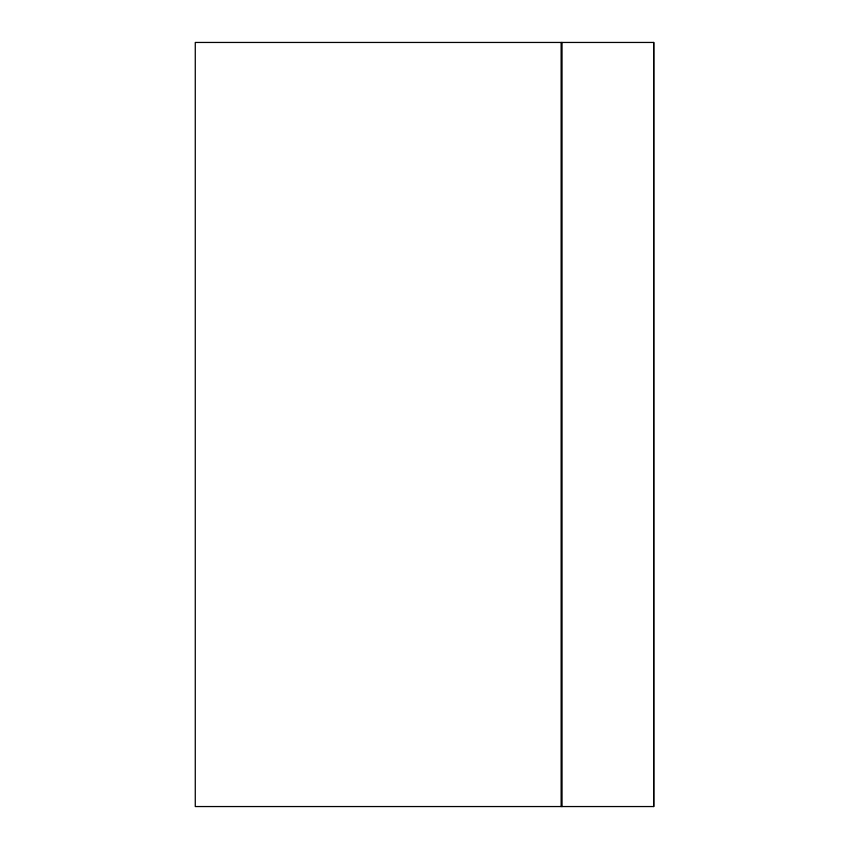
<?xml version="1.0" encoding="UTF-8"?>
<svg xmlns="http://www.w3.org/2000/svg" width="849" height="849" viewBox="0 0 849 849"><rect width="100%" height="100%" fill="white"/><g stroke="black" fill="none" stroke-linecap="round" stroke-linejoin="round"><path stroke-width="1.27" d="M653.73 806.55L653.73 42.45L195.27 42.45L195.27 806.55L653.73 806.55L653.719 42.45M562.038 42.45L562.049 806.55M561.125 42.45L561.136 806.55"/></g></svg>
